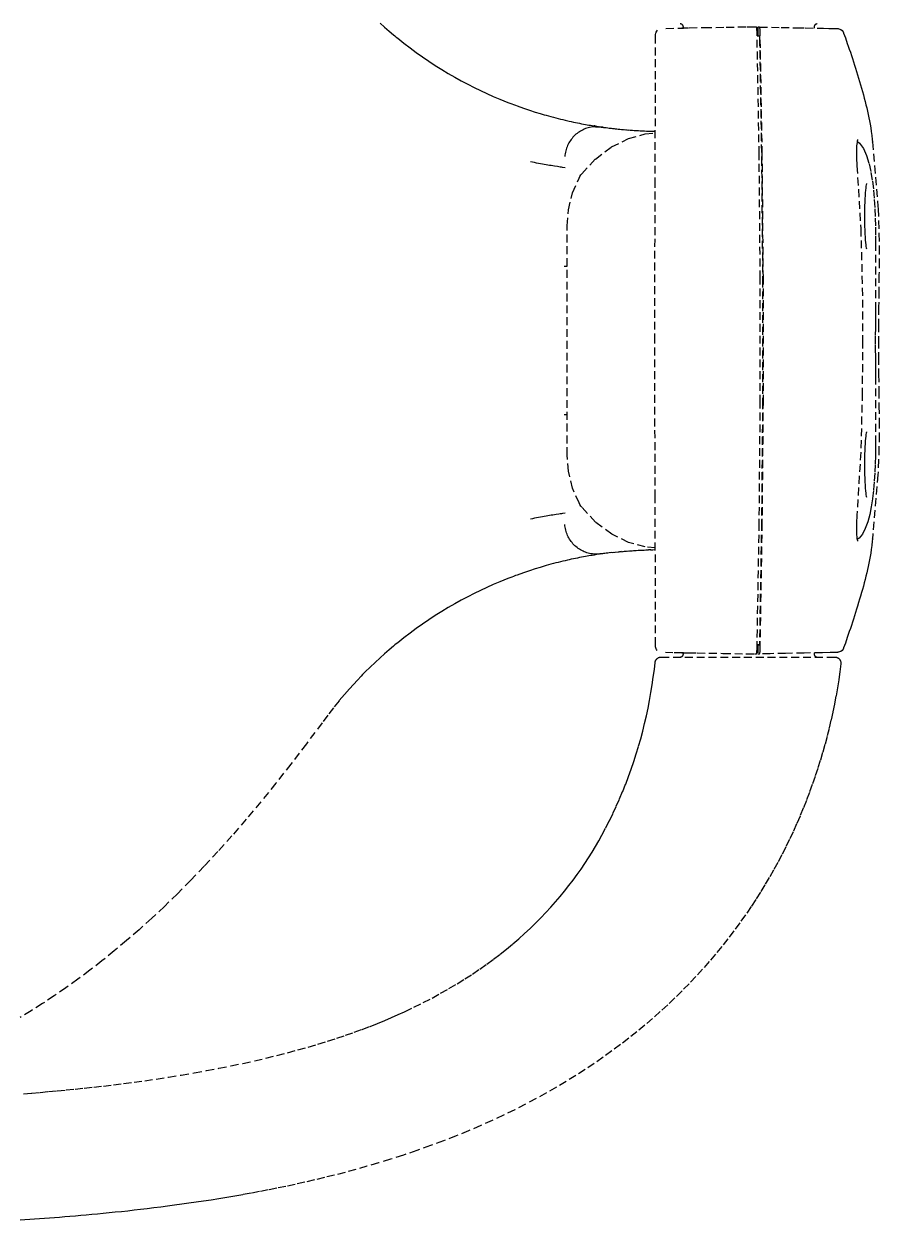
# Model space of a CAD drawing. Header units: millimetres. Extents: x 0 to 84100, y 0 to 59400.
# Drawn here: x 21006.6 to 21144.4, y 31065.8 to 31258.5 of the extents above; entities that cross this region are included whole.
import ezdxf

# ---------------------------------------------------------------- set-up
doc = ezdxf.new("R2010")
doc.units = ezdxf.units.MM
doc.header["$LTSCALE"] = 0.2
doc.linetypes.add('HIDDEN', pattern=[9.525, 6.35, -3.175])
doc.layers.add('A_什器', color=9, linetype='HIDDEN')

msp = doc.modelspace()

# ---------------------------------------------------------------- linework, layer by layer
at = {"layer": 'A_什器'}
for points in [[(21064, 31258.62), (21064.71, 31257.98), (21065.44, 31257.35), (21066.17, 31256.73), (21066.38, 31256.56), (21066.6, 31256.37), (21066.82, 31256.2), (21067.8, 31255.41), (21068.81, 31254.65), (21069.82, 31253.9), (21070.83, 31253.18), (21071.86, 31252.48), (21072.89, 31251.81), (21073.93, 31251.16), (21074.97, 31250.53), (21076.02, 31249.93), (21077.07, 31249.34), (21078.12, 31248.78), (21079.14, 31248.27), (21080.17, 31247.76), (21081.21, 31247.28), (21082.24, 31246.82), (21083.27, 31246.38), (21083.91, 31246.12), (21084.57, 31245.86), (21085.23, 31245.6), (21085.5, 31245.5), (21085.8, 31245.39), (21086.08, 31245.28), (21087.1, 31244.92), (21088.06, 31244.6), (21088.97, 31244.3), (21089.81, 31244.04), (21090.14, 31243.95), (21090.45, 31243.86), (21090.75, 31243.77)], [(21108.41, 31158.42), (21108.33, 31182.22), (21108.27, 31207.34), (21108.33, 31232.47), (21108.41, 31256.56)], [(21108.41, 31256.79), (21108.43, 31256.98), (21108.49, 31257.18), (21108.59, 31257.35), (21108.71, 31257.49)], [(21108.41, 31256.55), (21108.41, 31256.79)], [(21110.06, 31257.77), (21112.88, 31257.83)], [(21112.88, 31157.17), (21112.62, 31157.18), (21112.61, 31157.18), (21112.88, 31157.18), (21113.7, 31157.17), (21115.1, 31157.15), (21117, 31157.12), (21119.26, 31157.08), (21122.95, 31157.02), (21124.37, 31156.99), (21124.67, 31156.99), (21124.7, 31157.05), (21124.73, 31157.21), (21124.75, 31157.45), (21124.76, 31157.75), (21125.1, 31177.46), (21125.28, 31197.46), (21125.28, 31217.52), (21125.1, 31237.53), (21124.76, 31257.23), (21124.75, 31257.53), (21124.73, 31257.78), (21124.7, 31257.94), (21124.67, 31257.99), (21124.37, 31257.99), (21122.95, 31257.97), (21119.39, 31257.91), (21117, 31257.87), (21115.1, 31257.84), (21113.7, 31257.82), (21112.88, 31257.81), (21112.61, 31257.81), (21112.62, 31257.81), (21112.88, 31257.81)], [(21125.1, 31256.52), (21124.77, 31256.53)], [(21125.78, 31217.52), (21125.6, 31237.52), (21125.26, 31257.22), (21125.24, 31257.62), (21125.21, 31257.89), (21125.17, 31257.98), (21124.87, 31257.98), (21124.87, 31256.57), (21125.11, 31256.57), (21125.13, 31256.52), (21125.14, 31256.39), (21125.15, 31256.19), (21125.48, 31236.89), (21125.65, 31217.31), (21125.65, 31197.68), (21125.48, 31178.09), (21125.15, 31158.8), (21125.14, 31158.6), (21125.13, 31158.46), (21125.11, 31158.41), (21124.87, 31158.41), (21124.87, 31157), (21125.17, 31157), (21125.21, 31157.1), (21125.24, 31157.37), (21125.26, 31157.76), (21125.6, 31177.46), (21125.78, 31197.46), (21125.78, 31217.52)], [(21125.17, 31257.98), (21128.65, 31257.92), (21131.07, 31257.88), (21132.54, 31257.85), (21135.47, 31257.8), (21136.32, 31257.78), (21136.9, 31257.77), (21137.23, 31257.76), (21137.48, 31257.75), (21137.68, 31257.75)], [(21137.68, 31257.75), (21137.7, 31257.75), (21137.73, 31257.74), (21137.75, 31257.74), (21137.78, 31257.74), (21137.82, 31257.74), (21137.92, 31257.72), (21138.1, 31257.67), (21138.29, 31257.57), (21138.48, 31257.42), (21138.62, 31257.22), (21138.7, 31257.06)], [(21138.7, 31257.06), (21138.72, 31257), (21138.85, 31256.65), (21139, 31256.24), (21139.3, 31255.35), (21139.47, 31254.89), (21139.63, 31254.41), (21139.8, 31253.92), (21139.97, 31253.41), (21140.14, 31252.9), (21140.31, 31252.39), (21140.48, 31251.86), (21140.65, 31251.34), (21140.81, 31250.81), (21140.98, 31250.28), (21141.14, 31249.74), (21141.3, 31249.21), (21141.46, 31248.67), (21141.61, 31248.13), (21141.76, 31247.6), (21141.9, 31247.07), (21142.04, 31246.53), (21142.18, 31246), (21142.31, 31245.47), (21142.44, 31244.95), (21142.56, 31244.42), (21142.67, 31243.91), (21142.78, 31243.38), (21142.89, 31242.86), (21142.99, 31242.32), (21143.08, 31241.76), (21143.17, 31241.17), (21143.26, 31240.54), (21143.34, 31239.86), (21143.38, 31239.48)], [(21090.74, 31243.77), (21091.13, 31243.67), (21091.53, 31243.56), (21091.92, 31243.45), (21092.32, 31243.35), (21092.7, 31243.25), (21093.07, 31243.16), (21093.45, 31243.07), (21093.82, 31242.98), (21094.25, 31242.88)], [(21094.25, 31242.88), (21094.47, 31242.83)], [(21094.45, 31242.83), (21094.79, 31242.76), (21095.14, 31242.69), (21095.48, 31242.61), (21095.83, 31242.54), (21096.16, 31242.48), (21096.48, 31242.42), (21096.79, 31242.36), (21097.09, 31242.3), (21097.39, 31242.25), (21097.64, 31242.2), (21097.9, 31242.16), (21098.15, 31242.12), (21098.48, 31242.07), (21098.5, 31242.06)], [(21098.67, 31241.94), (21098.44, 31241.93), (21098.21, 31241.9), (21097.99, 31241.86), (21097.77, 31241.82), (21097.55, 31241.76), (21097.33, 31241.7), (21097.12, 31241.63), (21096.91, 31241.54), (21096.7, 31241.45), (21096.5, 31241.35), (21096.3, 31241.24), (21096.11, 31241.12), (21095.92, 31240.99), (21095.74, 31240.85), (21095.56, 31240.71), (21095.39, 31240.56), (21095.23, 31240.4), (21095.08, 31240.23), (21094.93, 31240.06), (21094.79, 31239.88), (21094.66, 31239.7), (21094.53, 31239.5), (21094.42, 31239.31), (21094.31, 31239.11), (21094.21, 31238.9), (21094.12, 31238.69), (21094.04, 31238.47), (21093.97, 31238.26), (21093.91, 31238.04), (21093.86, 31237.81), (21093.82, 31237.59), (21093.79, 31237.36), (21093.76, 31237.13)], [(21096.5, 31234.36), (21096.5, 31234.36), (21098.69, 31236.73), (21101.31, 31238.68), (21104.03, 31240.02), (21106.71, 31240.76), (21108.36, 31240.91)], [(21098.59, 31242.05), (21098.5, 31242.06)], [(21098.74, 31242.02), (21098.59, 31242.05)], [(21098.67, 31241.95), (21098.67, 31241.95), (21098.67, 31241.95), (21098.68, 31241.95), (21098.68, 31241.95), (21098.7, 31241.95), (21098.72, 31241.95), (21098.74, 31241.94), (21098.78, 31241.94)], [(21098.95, 31241.99), (21098.73, 31242.02)], [(21098.77, 31241.94), (21098.79, 31241.94)], [(21098.78, 31241.94), (21098.95, 31241.93), (21099.09, 31241.92), (21099.25, 31241.9), (21099.43, 31241.89), (21099.61, 31241.87), (21099.8, 31241.85), (21100, 31241.83), (21100.22, 31241.81), (21100.44, 31241.78), (21100.68, 31241.75), (21100.92, 31241.72), (21101.3, 31241.68)], [(21098.79, 31241.94), (21098.8, 31241.94)], [(21098.93, 31241.99), (21099.18, 31241.95)], [(21099.07, 31241.97), (21099.32, 31241.93)], [(21099.21, 31241.95), (21099.48, 31241.91)], [(21099.68, 31241.88), (21099.35, 31241.92)], [(21099.87, 31241.85), (21099.65, 31241.88)], [(21099.99, 31241.83), (21099.83, 31241.85)], [(21101.29, 31241.68), (21101.59, 31241.65)], [(21101.48, 31241.66), (21101.78, 31241.62)], [(21101.69, 31241.63), (21101.91, 31241.61)], [(21101.9, 31241.61), (21102.13, 31241.58), (21102.35, 31241.56), (21102.66, 31241.53)], [(21102.58, 31241.54), (21102.58, 31241.54)], [(21102.63, 31241.53), (21102.98, 31241.5)], [(21102.89, 31241.51), (21103.22, 31241.48)], [(21103.16, 31241.48), (21103.48, 31241.45)], [(21103.44, 31241.46), (21103.83, 31241.42)], [(21103.72, 31241.43), (21104.1, 31241.4)], [(21104.02, 31241.41), (21104.38, 31241.38)], [(21104.32, 31241.39), (21104.67, 31241.36)], [(21104.62, 31241.36), (21104.96, 31241.34)], [(21104.93, 31241.34), (21105.26, 31241.32)], [(21105.25, 31241.32), (21105.67, 31241.3)], [(21105.58, 31241.3), (21105.98, 31241.28)], [(21105.91, 31241.28), (21106.3, 31241.26)], [(21106.24, 31241.27), (21106.62, 31241.25)], [(21106.58, 31241.25), (21106.94, 31241.24)], [(21106.92, 31241.24), (21107.27, 31241.23)], [(21107.27, 31241.23), (21107.71, 31241.21)], [(21107.62, 31241.22), (21108.04, 31241.21)], [(21107.97, 31241.21), (21108.36, 31241.2)], [(21108.32, 31241.2), (21108.36, 31241.2)], [(21140.97, 31239.88), (21140.97, 31239.88), (21140.96, 31239.84), (21140.93, 31239.75), (21140.9, 31239.59), (21140.88, 31239.39), (21140.85, 31239.14), (21140.82, 31238.83), (21140.8, 31238.48), (21140.79, 31238.08), (21140.78, 31237.63), (21140.78, 31237.13), (21140.8, 31236.59), (21140.83, 31236.02), (21140.86, 31235.65)], [(21140.9, 31239.58), (21141.3, 31239.28), (21141.9, 31238.42), (21142.4, 31237.28), (21142.81, 31235.96), (21143.13, 31234.58), (21143.36, 31233.16), (21143.54, 31231.7), (21143.66, 31230.21), (21143.75, 31228.71), (21143.81, 31227.21), (21143.84, 31225.76), (21143.86, 31224.36), (21143.86, 31223.21)], [(21143.38, 31239.45), (21143.38, 31239.48), (21144.24, 31229.12), (21144.26, 31228.71), (21144.36, 31226.75), (21144.41, 31224.72), (21144.44, 31222.62), (21144.44, 31220.41), (21144.42, 31218.06), (21144.39, 31215.55), (21144.36, 31212.91), (21144.33, 31210.11), (21144.32, 31207.49), (21144.33, 31204.86), (21144.36, 31202.06), (21144.39, 31199.42), (21144.42, 31196.92), (21144.44, 31194.56), (21144.44, 31192.36), (21144.41, 31190.26), (21144.36, 31188.23), (21144.26, 31186.27), (21144.23, 31185.85)], [(21093.82, 31235.32), (21093.39, 31235.38), (21093.21, 31235.41), (21093.02, 31235.44), (21092.81, 31235.47), (21092.59, 31235.5), (21092.11, 31235.58), (21091.86, 31235.62), (21091.59, 31235.66), (21091.32, 31235.71), (21091.04, 31235.75), (21090.75, 31235.81), (21090.45, 31235.86), (21090.15, 31235.91), (21089.84, 31235.97), (21089.52, 31236.03), (21089.2, 31236.08), (21088.88, 31236.15), (21088.55, 31236.21), (21088.22, 31236.28)], [(21140.86, 31235.65), (21141.48, 31225.52), (21141.73, 31215.96), (21141.76, 31207.49)], [(21094.14, 31189.01), (21094.14, 31225.98), (21094.34, 31228.54), (21095.02, 31231.29), (21096.06, 31233.66)], [(21096.06, 31233.66), (21096.21, 31233.92), (21096.37, 31234.17), (21096.5, 31234.36)], [(21142.4, 31232.77), (21142.39, 31232.7), (21142.36, 31232.55), (21142.32, 31232.34), (21142.28, 31232.05), (21142.25, 31231.71), (21142.21, 31231.3), (21142.18, 31230.85), (21142.15, 31230.34), (21142.12, 31229.78), (21142.1, 31229.18), (21142.09, 31228.56), (21142.08, 31227.91), (21142.08, 31227.24), (21142.09, 31226.57), (21142.1, 31225.92), (21142.12, 31225.29), (21142.14, 31224.7), (21142.18, 31224.16), (21142.21, 31223.68), (21142.25, 31223.26), (21142.29, 31222.91), (21142.32, 31222.63), (21142.36, 31222.42), (21142.39, 31222.27), (21142.39, 31222.26)], [(21143.86, 31223.21), (21143.86, 31213.31)], [(21093.67, 31219.49), (21094.14, 31219.49)], [(21143.86, 31213.32), (21143.86, 31213.32), (21143.85, 31212.63), (21143.84, 31211.83), (21143.83, 31210.78), (21143.83, 31209.54), (21143.82, 31208.19), (21143.82, 31206.79), (21143.83, 31205.44), (21143.83, 31204.21), (21143.84, 31203.16), (21143.85, 31202.35), (21143.86, 31201.67), (21143.86, 31201.67)], [(21141.76, 31207.49), (21141.72, 31199.04), (21141.48, 31189.49), (21140.86, 31179.34)], [(21143.86, 31201.68), (21143.86, 31191.51), (21143.85, 31190.23), (21143.83, 31188.9), (21143.8, 31187.53), (21143.74, 31186.12), (21143.66, 31184.7), (21143.54, 31183.31), (21143.38, 31181.96), (21143.18, 31180.68), (21142.92, 31179.45), (21142.6, 31178.29), (21142.21, 31177.22), (21141.75, 31176.31), (21141.23, 31175.63), (21140.9, 31175.4)], [(21094.14, 31195.49), (21093.67, 31195.49)], [(21142.4, 31192.77), (21142.39, 31192.7), (21142.36, 31192.55), (21142.32, 31192.34), (21142.28, 31192.05), (21142.25, 31191.71), (21142.21, 31191.3), (21142.18, 31190.85), (21142.15, 31190.34), (21142.12, 31189.78), (21142.1, 31189.18), (21142.09, 31188.56), (21142.08, 31187.91), (21142.08, 31187.24), (21142.09, 31186.57), (21142.1, 31185.92), (21142.12, 31185.29), (21142.14, 31184.7), (21142.18, 31184.16), (21142.21, 31183.68), (21142.25, 31183.26), (21142.29, 31182.91), (21142.32, 31182.63), (21142.36, 31182.42), (21142.39, 31182.27), (21142.39, 31182.26)], [(21096.06, 31181.32), (21095.03, 31183.67), (21094.34, 31186.42), (21094.14, 31189.01)], [(21144.24, 31185.86), (21143.38, 31175.5), (21143.38, 31175.54)], [(21108.36, 31174.07), (21106.73, 31174.23), (21104.05, 31174.96), (21101.33, 31176.29), (21098.71, 31178.24), (21096.5, 31180.63), (21096.5, 31180.63), (21096.36, 31180.82), (21096.19, 31181.09), (21096.06, 31181.32)], [(21093.82, 31179.67), (21093.39, 31179.6), (21093.21, 31179.58), (21093.02, 31179.55), (21092.81, 31179.52), (21092.36, 31179.45), (21092.11, 31179.41), (21091.86, 31179.37), (21091.59, 31179.33), (21091.32, 31179.28), (21091.04, 31179.23), (21090.75, 31179.18), (21090.45, 31179.13), (21090.15, 31179.08), (21089.84, 31179.02), (21089.52, 31178.96), (21089.2, 31178.9), (21088.88, 31178.84), (21088.55, 31178.78), (21088.22, 31178.71)], [(21140.86, 31179.34), (21140.83, 31178.99), (21140.8, 31178.41), (21140.78, 31177.87), (21140.78, 31177.37), (21140.79, 31176.92), (21140.8, 31176.51), (21140.82, 31176.16), (21140.85, 31175.86), (21140.87, 31175.6), (21140.9, 31175.4), (21140.93, 31175.24), (21140.96, 31175.14), (21140.96, 31175.13)], [(21098.67, 31173.05), (21098.44, 31173.06), (21098.21, 31173.09), (21097.99, 31173.12), (21097.77, 31173.17), (21097.55, 31173.22), (21097.33, 31173.29), (21097.12, 31173.36), (21096.91, 31173.44), (21096.7, 31173.54), (21096.5, 31173.64), (21096.3, 31173.75), (21096.11, 31173.87), (21095.92, 31174), (21095.74, 31174.13), (21095.56, 31174.28), (21095.39, 31174.43), (21095.23, 31174.59), (21095.08, 31174.75), (21094.93, 31174.93), (21094.79, 31175.11), (21094.66, 31175.29), (21094.53, 31175.48), (21094.42, 31175.68), (21094.31, 31175.88), (21094.21, 31176.09), (21094.12, 31176.3), (21094.04, 31176.51), (21093.97, 31176.73), (21093.91, 31176.95), (21093.86, 31177.18), (21093.82, 31177.4), (21093.79, 31177.63), (21093.76, 31177.86)], [(21143.38, 31175.5), (21143.34, 31175.14), (21143.26, 31174.46), (21143.17, 31173.83), (21143.08, 31173.24), (21142.99, 31172.68), (21142.89, 31172.14), (21142.78, 31171.61), (21142.67, 31171.09), (21142.56, 31170.57), (21142.44, 31170.05), (21142.31, 31169.52), (21142.18, 31168.99), (21142.04, 31168.46), (21141.9, 31167.93), (21141.76, 31167.39), (21141.61, 31166.86), (21141.46, 31166.32), (21141.3, 31165.79), (21141.14, 31165.25), (21140.98, 31164.71), (21140.82, 31164.18), (21140.65, 31163.65), (21140.48, 31163.13), (21140.31, 31162.6), (21140.14, 31162.09), (21139.97, 31161.57), (21139.8, 31161.07), (21139.63, 31160.58), (21139.47, 31160.1), (21139.31, 31159.63), (21139, 31158.74), (21138.85, 31158.33), (21138.72, 31157.99), (21138.7, 31157.93)], [(21101.3, 31173.31), (21100.92, 31173.26), (21100.68, 31173.23), (21100.44, 31173.21), (21100.22, 31173.18), (21100, 31173.16), (21099.8, 31173.14), (21099.61, 31173.12), (21099.43, 31173.1), (21099.25, 31173.08), (21099.09, 31173.07), (21098.95, 31173.06), (21098.78, 31173.05)], [(21101.69, 31173.35), (21101.17, 31173.29)], [(21101.53, 31173.34), (21101.91, 31173.38)], [(21101.84, 31173.37), (21102.35, 31173.43), (21102.58, 31173.45)], [(21102.89, 31173.48), (21102.58, 31173.45)], [(21102.58, 31173.45), (21102.58, 31173.45)], [(21102.74, 31173.46), (21103.16, 31173.51)], [(21103.06, 31173.5), (21103.44, 31173.53)], [(21103.31, 31173.52), (21103.72, 31173.55)], [(21103.56, 31173.54), (21104.02, 31173.58)], [(21103.92, 31173.57), (21104.32, 31173.6)], [(21104.2, 31173.59), (21104.62, 31173.62)], [(21104.57, 31173.62), (21104.93, 31173.65)], [(21104.86, 31173.64), (21105.25, 31173.67)], [(21105.16, 31173.66), (21105.58, 31173.69)], [(21105.57, 31173.68), (21105.91, 31173.7)], [(21105.88, 31173.7), (21106.24, 31173.72)], [(21106.19, 31173.72), (21106.58, 31173.73)], [(21106.51, 31173.73), (21106.92, 31173.75)], [(21106.83, 31173.74), (21107.27, 31173.76)], [(21107.62, 31173.77), (21107.27, 31173.76)], [(21107.6, 31173.77), (21107.97, 31173.78)], [(21107.93, 31173.78), (21108.36, 31173.79)], [(21094.22, 31172.1), (21093.82, 31172.01), (21093.45, 31171.92), (21093.07, 31171.83), (21092.7, 31171.74), (21092.32, 31171.64), (21091.92, 31171.54), (21091.53, 31171.43), (21091.13, 31171.32), (21090.74, 31171.21)], [(21094.47, 31172.16), (21094.2, 31172.1)], [(21098.5, 31172.92), (21098.48, 31172.92), (21098.15, 31172.87), (21097.9, 31172.83), (21097.64, 31172.78), (21097.37, 31172.74), (21097.09, 31172.68), (21096.79, 31172.63), (21096.48, 31172.57), (21096.16, 31172.51), (21095.83, 31172.44), (21095.48, 31172.37), (21095.14, 31172.3), (21094.79, 31172.23), (21094.45, 31172.15)], [(21098.95, 31173), (21098.73, 31172.96), (21098.59, 31172.94), (21098.5, 31172.92)], [(21098.78, 31173.05), (21098.75, 31173.04), (21098.72, 31173.04), (21098.7, 31173.04), (21098.68, 31173.04), (21098.68, 31173.03), (21098.67, 31173.03), (21098.67, 31173.03)], [(21098.79, 31173.05), (21098.77, 31173.05)], [(21098.8, 31173.05), (21098.79, 31173.05)], [(21099.21, 31173.04), (21098.92, 31173)], [(21099.35, 31173.06), (21099.17, 31173.04)], [(21099.51, 31173.09), (21099.32, 31173.06)], [(21099.68, 31173.11), (21099.48, 31173.08)], [(21099.87, 31173.14), (21099.64, 31173.11)], [(21099.99, 31173.16), (21099.83, 31173.13)], [(21090.75, 31171.22), (21090.45, 31171.13), (21090.14, 31171.04), (21089.81, 31170.94), (21088.97, 31170.68), (21088.06, 31170.39), (21087.1, 31170.07), (21086.08, 31169.7), (21085.8, 31169.6), (21085.5, 31169.49), (21085.23, 31169.38), (21084.57, 31169.13), (21083.91, 31168.87), (21083.27, 31168.61), (21082.24, 31168.17), (21081.21, 31167.71), (21080.17, 31167.22), (21079.14, 31166.72), (21078.12, 31166.2), (21077.07, 31165.64), (21076.02, 31165.06), (21074.97, 31164.45), (21073.93, 31163.83), (21072.89, 31163.18), (21071.86, 31162.5), (21070.83, 31161.81), (21069.82, 31161.09), (21068.81, 31160.34), (21067.8, 31159.57), (21066.82, 31158.79), (21066.6, 31158.61), (21066.38, 31158.43), (21066.17, 31158.25), (21065.44, 31157.64), (21064.71, 31157.01), (21064, 31156.37), (21063.19, 31155.62), (21062.38, 31154.85), (21061.59, 31154.08), (21061.38, 31153.87), (21061.17, 31153.65), (21060.96, 31153.43), (21060.32, 31152.76), (21059.68, 31152.08), (21059.06, 31151.39), (21058.23, 31150.45), (21057.37, 31149.43), (21056.48, 31148.32), (21055.56, 31147.13), (21054.63, 31145.88)], [(21108.41, 31158.2), (21108.41, 31158.43)], [(21108.64, 31157.56), (21108.55, 31157.69), (21108.48, 31157.82), (21108.43, 31157.97), (21108.41, 31158.13), (21108.41, 31158.2)], [(21125.1, 31158.47), (21124.77, 31158.45)], [(21138.7, 31157.93), (21138.62, 31157.76), (21138.46, 31157.56), (21138.27, 31157.4), (21138.07, 31157.31), (21137.9, 31157.26), (21137.81, 31157.25), (21137.77, 31157.25), (21137.75, 31157.24), (21137.73, 31157.24), (21137.7, 31157.24)], [(21067.93, 31099.34), (21069.44, 31100.06), (21070.93, 31100.8), (21072.36, 31101.55), (21073.75, 31102.31), (21075.09, 31103.07), (21076.39, 31103.84), (21077.65, 31104.62), (21078.87, 31105.41), (21080.04, 31106.21), (21081.18, 31107.01), (21082.28, 31107.81), (21083.35, 31108.63), (21084.38, 31109.44), (21085.38, 31110.27), (21086.34, 31111.1), (21087.28, 31111.93), (21088.18, 31112.77), (21089.06, 31113.62), (21089.9, 31114.47), (21090.72, 31115.32), (21091.51, 31116.18), (21092.28, 31117.05), (21093.02, 31117.92), (21093.74, 31118.79), (21094.43, 31119.67), (21095.11, 31120.55), (21095.76, 31121.44), (21096.39, 31122.33), (21097, 31123.23), (21097.59, 31124.14), (21098.16, 31125.05), (21098.71, 31125.97), (21099.24, 31126.89), (21099.75, 31127.81), (21100.36, 31128.95), (21100.95, 31130.11), (21101.52, 31131.27), (21102.07, 31132.45), (21102.6, 31133.63), (21103.1, 31134.83), (21103.58, 31136.03), (21104.04, 31137.23), (21104.48, 31138.44), (21104.89, 31139.66), (21105.29, 31140.88), (21105.66, 31142.11), (21106.01, 31143.33), (21106.33, 31144.57), (21106.64, 31145.8), (21106.92, 31147.04), (21107.19, 31148.27), (21107.43, 31149.51), (21107.65, 31150.75), (21107.85, 31152), (21108.03, 31153.24), (21108.2, 31154.48), (21108.32, 31155.61), (21108.33, 31155.66), (21108.34, 31155.71), (21108.35, 31155.76), (21108.37, 31155.81), (21108.39, 31155.86), (21108.41, 31155.91), (21108.43, 31155.96), (21108.46, 31156), (21108.48, 31156.05), (21108.51, 31156.09), (21108.55, 31156.13), (21108.58, 31156.17), (21108.62, 31156.21), (21108.65, 31156.24), (21108.69, 31156.27), (21108.73, 31156.31), (21108.78, 31156.33), (21108.82, 31156.36), (21108.87, 31156.39), (21108.91, 31156.41), (21108.96, 31156.43), (21109.01, 31156.44), (21109.06, 31156.46), (21109.11, 31156.47), (21109.16, 31156.48), (21109.21, 31156.49), (21109.26, 31156.49), (21109.32, 31156.49), (21137.28, 31156.49), (21137.34, 31156.49), (21137.39, 31156.49), (21137.44, 31156.48), (21137.49, 31156.47), (21137.54, 31156.46), (21137.6, 31156.44), (21137.64, 31156.43), (21137.69, 31156.4), (21137.74, 31156.38), (21137.79, 31156.36), (21137.83, 31156.33), (21137.88, 31156.3), (21137.92, 31156.27), (21137.96, 31156.23), (21137.99, 31156.2), (21138.03, 31156.16), (21138.06, 31156.12), (21138.1, 31156.08), (21138.13, 31156.03), (21138.15, 31155.99), (21138.18, 31155.94), (21138.2, 31155.89), (21138.22, 31155.84), (21138.24, 31155.8), (21138.25, 31155.74), (21138.26, 31155.69), (21138.27, 31155.64), (21138.28, 31155.59), (21138.28, 31155.54), (21138.28, 31155.48), (21138.28, 31155.43), (21138.28, 31155.38), (21138.28, 31155.37), (21138.11, 31154.1), (21137.92, 31152.8), (21137.71, 31151.5), (21137.48, 31150.2), (21137.23, 31148.9), (21136.96, 31147.6), (21136.68, 31146.3), (21136.37, 31145), (21136.04, 31143.7), (21135.7, 31142.4), (21135.33, 31141.11), (21134.95, 31139.82), (21134.54, 31138.53), (21134.12, 31137.24), (21133.67, 31135.95), (21133.21, 31134.67), (21132.72, 31133.39), (21132.21, 31132.12), (21131.69, 31130.85), (21131.14, 31129.59), (21130.57, 31128.33), (21129.98, 31127.08), (21129.38, 31125.84), (21128.75, 31124.61), (21128.1, 31123.39), (21127.43, 31122.17), (21126.74, 31120.96), (21126.03, 31119.77), (21125.31, 31118.59), (21124.56, 31117.41), (21123.8, 31116.27), (21122.91, 31114.96), (21121.98, 31113.66), (21121.04, 31112.37), (21120.07, 31111.11), (21119.09, 31109.86), (21118.08, 31108.63), (21117.05, 31107.41), (21115.99, 31106.21), (21114.91, 31105.03), (21113.81, 31103.86), (21112.68, 31102.71), (21111.53, 31101.57), (21110.36, 31100.45), (21109.16, 31099.35), (21107.93, 31098.26), (21106.68, 31097.18), (21105.39, 31096.12), (21104.08, 31095.07), (21102.74, 31094.04), (21101.37, 31093.02), (21099.96, 31092.01), (21098.52, 31091.02), (21097.05, 31090.04), (21095.54, 31089.07), (21094, 31088.12), (21092.42, 31087.18), (21090.8, 31086.25), (21089.14, 31085.34), (21087.43, 31084.44), (21085.69, 31083.55), (21083.9, 31082.68), (21082.07, 31081.83), (21080.21, 31081)], [(21112.88, 31157.16), (21112.68, 31157.16), (21111.2, 31157.19), (21110.01, 31157.22)], [(21137.68, 31157.24), (21137.58, 31157.24), (21137.46, 31157.23), (21137.3, 31157.23), (21137.1, 31157.23), (21136.53, 31157.21), (21135.3, 31157.19), (21132.38, 31157.13), (21129.37, 31157.08), (21126.89, 31157.03), (21125.17, 31157)], [(21137.7, 31157.24), (21137.68, 31157.24)], [(21054.63, 31145.88), (21052.1, 31142.5), (21049.61, 31139.25), (21047.17, 31136.14), (21044.77, 31133.18), (21042.41, 31130.37), (21040.1, 31127.7), (21037.83, 31125.17), (21035.62, 31122.77), (21033.44, 31120.5), (21031.31, 31118.36), (21029.22, 31116.32), (21027.16, 31114.39), (21025.12, 31112.55), (21023.11, 31110.8), (21021.12, 31109.13), (21019.14, 31107.53), (21017.18, 31106.01), (21015.25, 31104.57), (21013.34, 31103.19), (21011.45, 31101.89), (21009.58, 31100.66), (21007.74, 31099.5), (21005.93, 31098.4)], [(21006.5, 31086.13), (21007.82, 31086.24), (21009.16, 31086.35), (21010.53, 31086.47), (21011.93, 31086.59), (21013.35, 31086.73), (21014.81, 31086.87), (21016.3, 31087.02), (21017.82, 31087.19), (21019.38, 31087.37), (21020.98, 31087.56), (21022.63, 31087.76), (21024.31, 31087.99), (21026.06, 31088.23), (21027.89, 31088.49), (21029.86, 31088.79), (21031.92, 31089.13), (21033.99, 31089.48), (21036.01, 31089.85), (21038, 31090.23), (21039.94, 31090.62), (21041.85, 31091.02), (21043.72, 31091.43), (21045.54, 31091.86), (21047.32, 31092.3), (21049.06, 31092.74), (21050.74, 31093.19), (21052.38, 31093.65), (21053.97, 31094.12), (21055.51, 31094.59), (21056.99, 31095.07), (21058.41, 31095.55), (21059.78, 31096.02), (21061.1, 31096.5), (21062.37, 31096.98), (21063.58, 31097.46), (21064.74, 31097.93), (21065.85, 31098.41), (21066.91, 31098.88), (21067.93, 31099.34), (21067.93, 31099.34)], [(21080.21, 31081), (21078.26, 31080.16), (21076.27, 31079.35), (21074.23, 31078.55), (21072.12, 31077.76), (21069.93, 31076.98), (21067.75, 31076.25), (21065.68, 31075.58), (21063.73, 31074.98), (21061.87, 31074.44), (21060.08, 31073.93), (21058.34, 31073.46), (21056.65, 31073.02), (21055, 31072.61), (21053.39, 31072.23), (21051.83, 31071.87), (21050.3, 31071.52), (21048.81, 31071.2), (21047.35, 31070.9), (21045.93, 31070.62), (21044.54, 31070.35), (21043.18, 31070.09), (21041.84, 31069.85), (21040.54, 31069.62), (21039.26, 31069.41), (21038, 31069.2), (21036.76, 31069), (21035.54, 31068.82), (21034.35, 31068.64), (21033.17, 31068.47), (21032.01, 31068.31), (21030.86, 31068.15), (21029.73, 31068), (21028.62, 31067.86), (21027.52, 31067.72), (21026.43, 31067.59), (21025.37, 31067.47), (21024.32, 31067.35), (21023.29, 31067.23), (21022.28, 31067.12), (21021.29, 31067.02), (21020.32, 31066.92), (21019.36, 31066.83), (21018.43, 31066.74), (21017.51, 31066.65), (21016.61, 31066.57), (21015.72, 31066.49), (21014.85, 31066.42), (21013.99, 31066.35), (21013.14, 31066.28), (21012.3, 31066.21), (21011.48, 31066.15), (21010.66, 31066.09), (21009.86, 31066.03), (21009.06, 31065.97), (21008.28, 31065.92), (21007.5, 31065.87), (21006.73, 31065.82), (21005.97, 31065.77)]]:
    msp.add_lwpolyline(points, dxfattribs=at)
for points in [[(21112.88, 31257.81), (21112.88, 31257.99, 0.414214), (21112.38, 31258.49)], [(21134.45, 31258.49, 0.414214), (21133.95, 31257.99), (21133.95, 31257.83)], [(21112.38, 31156.49, 0.414214), (21112.88, 31156.99), (21112.88, 31157.18)], [(21133.95, 31157.16), (21133.95, 31156.99, 0.414214), (21134.45, 31156.49)]]:
    msp.add_lwpolyline(points, format="xyb", dxfattribs=at)

doc.saveas('drawing.dxf')
